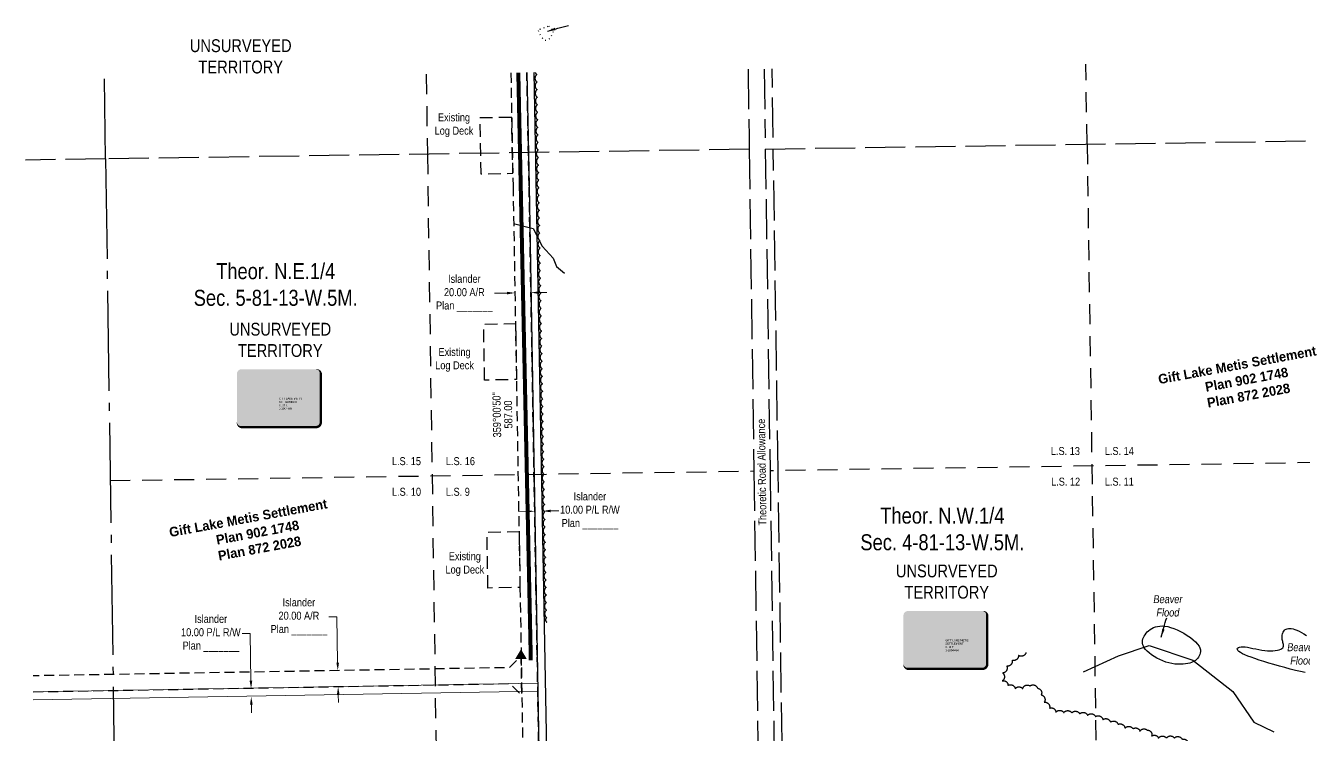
# Model space of a CAD drawing. Extents: x 562422 to 574052, y 6201080 to 6208306.
# Drawn here: x 562422 to 564020, y 6205798 to 6206685 of the extents above; entities that cross this region are included whole.
import ezdxf
from ezdxf.enums import TextEntityAlignment as Align

# ---------------------------------------------------------------- set-up
doc = ezdxf.new("R2018")
doc.units = 0
doc.header["$LTSCALE"] = 5
doc.header["$PDSIZE"] = 0.5
for name, pattern in [('0', [1, 1, 0]), ('foc-ACCESSROAD', [3.75, 2.5, -1.25]), ('foc-LSD', [8, 5, -3]), ('foc-QUARTERLINE', [33, 25, -3, 2, -3]), ('foc-TOPO', [1, 0.2, -0.8]), ('foc-UNSURVEYED', [12.5, 10, -2.5]), ('HIDDEN2', [4.7625, 3.175, -1.5875])]:
    doc.linetypes.add(name, pattern=pattern)
doc.layers.get('Defpoints').update_dxf_attribs({"color": 9})
for name, color, linetype in [('AS-OWNER', 7, 'Continuous'), ('AS-ROADS', 254, 'Continuous'), ('C-AR', 13, 'foc-ACCESSROAD'), ('C-RW', 13, 'Continuous'), ('C-SYMBOL', 7, 'Continuous'), ('L-BD', 7, 'Continuous'), ('L-MON', 1, 'Continuous'), ('L-ROAD-T', 7, 'Continuous'), ('L-SECQ', 8, 'foc-QUARTERLINE'), ('L-SECTION-LSD', 7, 'foc-LSD'), ('L-TITLEDB-T', 4, 'Continuous'), ('L-UNS-T', 3, 'Continuous'), ('L-USEC', 7, 'foc-UNSURVEYED'), ('T-BUSH', 110, '0'), ('T-CREEK', 160, 'Continuous'), ('T-EXISTING RTF', 220, 'HIDDEN2'), ('T-EXISTING RTF-T', 220, 'Continuous'), ('T-LOW-AREA', 48, 'foc-TOPO'), ('T-WATER', 160, 'Continuous'), ('T-WATER-T', 170, 'Continuous'), ('WETLAND', 143, 'Continuous')]:
    doc.layers.add(name, color=color, linetype=linetype)
doc.layers.add('C-AR-T', color=13, linetype='Continuous', lineweight=9)
doc.layers.add('T-TEXT', color=48, linetype='Continuous', lineweight=18)
doc.styles.add('100L', font='ARIALN.TTF', dxfattribs={"height": 11})
doc.styles.add('175L', font='ARIALN.TTF', dxfattribs={"height": 20})
doc.styles.add('80CG', font='ARIALN.TTF', dxfattribs={"height": 10})
doc.styles.add('80L', font='ARIALN.TTF', dxfattribs={"height": 10})
doc.styles.add('MtXpl_Cordia_New', font='')
doc.styles.get("Standard").update_dxf_attribs({"font": 'ARIALN.TTF'})
doc.styles.get('MtXpl_Cordia_New').set_extended_font_data('Cordia New', bold=True)
doc.dimstyles.new('Compass 5 000', dxfattribs={"dimscale": 5, "dimtxt": 9, "dimasz": 2, "dimexe": 0.2, "dimexo": 0.0625, "dimgap": 0.5, "dimtad": 0, "dimtih": 1, "dimtoh": 1, "dimzin": 0, "dimdsep": 46, "dimtxsty": '80CG', "dimcen": 0.1, "dimse1": 1, "dimse2": 1, "dimclrd": 256, "dimclrt": 256, "dimaunit": 1, "dimadec": 4, "dimazin": 0, "dimtfac": 0.06, "dimtofl": 0, "dimtmove": 0, "dimatfit": 1, "dimfxl": 0.2, "dimtolj": 1, "dimtzin": 0, "dimlwd": -1, "dimarcsym": 0})

# ---------------------------------------------------------------- blocks, each defined once
blk = doc.blocks.new('*D44')
at = {"layer": 'C-AR-T', "transparency": 16777216}
for p, q in [((563023.3, 6206350.9), (563007.6, 6206350.6)), ((563063.3, 6206351.6), (563073.3, 6206351.7))]:
    blk.add_line(p, q, dxfattribs=at)
for points in [[(563023.3, 6206352.5), (563023.4, 6206349.2), (563033.3, 6206351.1)], [(563063.3, 6206353.2), (563063.3, 6206349.9), (563053.3, 6206351.4)]]:
    blk.add_solid(points, dxfattribs=at)
at = {"layer": 'Defpoints', "color": 0, "transparency": 16777216}
for p in [(563033.3, 6206351.1), (563034.7, 6206272), (563054.7, 6206272.3)]:
    blk.add_point(p, dxfattribs=at)
at = {"layer": 'C-AR-T', "transparency": 16777216, "insert": (562970.1, 6206350.6), "char_height": 10, "attachment_point": 5, "style": '80CG'}
blk.add_mtext('\\A1;Islander\\P20.00 A/R\\PPlan _______', dxfattribs=at)
blk = doc.blocks.new('*U43')
h = blk.add_hatch(color=255)
edge = h.paths.add_edge_path()
edge.add_line((-46.5, -37), (46.5, -37))
edge.add_arc((46.5, -31), 6, 270, 360)
edge.add_line((52.5, -31), (52.5, 29.5))
edge.add_arc((46.5, 29.5), 6, 0, 90)
edge.add_line((46.5, 35.5), (-46.5, 35.5))
edge.add_arc((-46.5, 29.5), 6, 90, 180)
edge.add_line((-52.5, 29.5), (-52.5, -31))
edge.add_arc((-46.5, -31), 6, 180, 270)
at = {"color": 14, "flags": 128}
blk.add_lwpolyline([(-46.5, -37, 3, 3, 0), (46.5, -37, 3, 3, 0.414214), (52.5, -31, 3, 3, 0), (52.5, 29.5, 3, 0, 0.414214), (46.5, 35.5, 0, 0, 0), (-46.5, 35.5, 0, 0, 0.414214), (-52.5, 29.5, 0, 0, 0), (-52.5, -31, 0, 3, 0.414214)], format="xyseb", close=True, dxfattribs=at)
at = {"color": 14, "lineweight": 30, "flags": 104}
blk.add_attdef('ENTER_TEXT', text='', height=10, dxfattribs=at).set_placement((0, 0), align=Align.MIDDLE_CENTER)
blk = doc.blocks.new('*D45')
at = {"layer": 'C-AR-T', "transparency": 16777216}
for p, q in [((562810.9, 6205946.2), (562800.9, 6205946.2)), ((562811.8, 6205889), (562810.9, 6205946.2)), ((562812.5, 6205849), (562812.7, 6205839))]:
    blk.add_line(p, q, dxfattribs=at)
for points in [[(562813.5, 6205889), (562810.2, 6205889), (562812, 6205879)], [(562814.2, 6205849.1), (562810.9, 6205849), (562812.4, 6205859)]]:
    blk.add_solid(points, dxfattribs=at)
at = {"layer": 'Defpoints', "color": 0, "transparency": 16777216}
for p in [(562732.5, 6205877.6), (562732.9, 6205857.6), (562812.4, 6205859)]:
    blk.add_point(p, dxfattribs=at)
at = {"layer": 'C-AR-T', "transparency": 16777216, "insert": (562763.4, 6205946.2), "char_height": 10, "attachment_point": 5, "style": '80CG'}
blk.add_mtext('\\A1;Islander\\P20.00 A/R\\PPlan _______', dxfattribs=at)
blk = doc.blocks.new('STRIA')
blk.add_hatch(color=255).paths.add_polyline_path([(-0.04, 1.52), (-1.47, -0.87), (1.39, -0.87)])
blk = doc.blocks.new('STRIAA')
blk.add_blockref('STRIA', (0, 0))
blk = doc.blocks.new('STRIB')
at = {"color": 1}
blk.add_solid([(-1.12, -0.67), (-0.04, 1.13), (1.04, -0.67)], dxfattribs=at)
blk = doc.blocks.new('STRIBB')
blk.add_blockref('STRIB', (0, 0))
blk = doc.blocks.new('STRICC')
for name in ['STRIAA', 'STRIBB']:
    blk.add_blockref(name, (0, 0))
blk = doc.blocks.new('fdspike')
blk.add_blockref('STRICC', (0, 0))
blk = doc.blocks.new('*D52')
at = {"layer": 'C-AR-T', "transparency": 16777216}
for p, q in [((563047.9, 6206078.1), (563037.9, 6206077.9)), ((563078, 6206078.6), (563088, 6206078.7))]:
    blk.add_line(p, q, dxfattribs=at)
for points in [[(563047.9, 6206079.7), (563048, 6206076.4), (563057.9, 6206078.2)], [(563077.9, 6206080.2), (563078, 6206076.9), (563068, 6206078.4)]]:
    blk.add_solid(points, dxfattribs=at)
at = {"layer": 'Defpoints', "color": 0, "transparency": 16777216}
for p in [(563056.7, 6206148.3), (563066.7, 6206148.5), (563068, 6206078.4)]:
    blk.add_point(p, dxfattribs=at)
at = {"layer": 'C-AR-T', "transparency": 16777216, "insert": (563127, 6206078.7), "char_height": 10, "attachment_point": 5, "style": '80CG'}
blk.add_mtext('\\A1;Islander\\P10.00 P/L R/W\\PPlan _______', dxfattribs=at)
blk = doc.blocks.new('*D53')
at = {"layer": 'C-AR-T', "transparency": 16777216}
for p, q in [((562702.5, 6205925.5), (562692.5, 6205925.5)), ((562703.5, 6205866.3), (562702.5, 6205925.5)), ((562704, 6205836.3), (562704.2, 6205826.3))]:
    blk.add_line(p, q, dxfattribs=at)
for points in [[(562705.1, 6205866.4), (562701.8, 6205866.3), (562703.7, 6205856.3)], [(562705.7, 6205836.4), (562702.3, 6205836.3), (562703.8, 6205846.3)]]:
    blk.add_solid(points, dxfattribs=at)
at = {"layer": 'Defpoints', "color": 0, "transparency": 16777216}
for p in [(562942.1, 6205860.4), (562703.8, 6205846.3), (562942.3, 6205850.4)]:
    blk.add_point(p, dxfattribs=at)
at = {"layer": 'C-AR-T', "transparency": 16777216, "insert": (562653.4, 6205925.5), "char_height": 10, "attachment_point": 5, "style": '80CG'}
blk.add_mtext('\\A1;Islander\\P10.00 P/L R/W\\PPlan _______', dxfattribs=at)

msp = doc.modelspace()

# ---------------------------------------------------------------- linework, layer by layer
at = {"layer": 'AS-ROADS', "const_width": 4.998}
msp.add_lwpolyline([(563037.532, 6206626.291), (563053.167, 6205891.805)], dxfattribs=at)
at = {"layer": 'C-AR'}
msp.add_lwpolyline([(563028.163, 6206626.151), (563030.98, 6206484.598), (563039.616, 6205982.903), (563041.078, 6205897.955), (563041.336, 6205882.964), (563046.172, 6205601.994), (563066.16, 6205602.338), (563061.324, 6205883.308), (563061.066, 6205898.299), (563059.604, 6205983.247), (563050.968, 6206484.969), (563048.152, 6206626.45)], dxfattribs=at)
at = {"layer": 'C-AR', "flags": 128}
for points in [[(562431.526, 6205852.476), (563026.687, 6205862.72), (563041.935, 6205847.987), (563041.078, 6205897.955), (563026.347, 6205882.708), (562431.237, 6205872.465)], [(562431.527, 6205852.449), (563026.687, 6205862.72), (563041.935, 6205847.987), (563041.078, 6205897.955), (563026.347, 6205882.708), (562431.238, 6205872.436)]]:
    msp.add_lwpolyline(points, dxfattribs=at)
at = {"layer": 'C-AR-T', "flags": 128}
for points in [[(562431.253, 6205852.471), (563061.668, 6205863.322)], [(562431.425, 6205842.473), (563061.84, 6205853.324)]]:
    msp.add_lwpolyline(points, dxfattribs=at)
at = {"layer": 'C-RW', "flags": 128}
msp.add_lwpolyline([(563048.116, 6206626.45), (563050.926, 6206484.966), (563063.946, 6205731.391), (563120.697, 6205652.304), (563128.822, 6205658.134), (563073.89, 6205734.684), (563057.194, 6206626.586)], dxfattribs=at)
at = {"layer": 'L-SECQ'}
for q in [(562520.401, 6206618.549), (562533.057, 6205744.309)]:
    msp.add_line((562521.851, 6206518.606), q, dxfattribs=at)
at = {"layer": 'L-SECTION-LSD'}
for p, q in [((562922.459, 6206624.568), (562923.919, 6206524.625)), ((562923.919, 6206524.625), (562935.659, 6205720.343)), ((563748.149, 6206536.964), (563760.066, 6205732.582)), ((562527.671, 6206116.467), (563331.909, 6206128.502)), ((564156.203, 6206140.746), (563352.013, 6206128.801))]:
    msp.add_line(p, q, dxfattribs=at)
at = {"layer": 'L-SECTION-LSD', "flags": 128}
msp.add_lwpolyline([(563748.149, 6206536.964), (563746.669, 6206636.907)], dxfattribs=at)
at = {"layer": 'L-USEC'}
for p, q in [((563344.623, 6206630.888), (563345.885, 6206545.093)), ((563355.938, 6206545.24), (563354.676, 6206631.039)), ((563346.093, 6206530.945), (564150.205, 6206542.983)), ((563325.988, 6206530.644), (562521.851, 6206518.606)), ((563325.988, 6206530.644), (563331.909, 6206128.502)), ((563346.093, 6206530.94), (563352.014, 6206128.798)), ((563362.066, 6206128.955), (563356.146, 6206531.097)), ((562521.851, 6206518.606), (562421.908, 6206517.109)), ((563331.909, 6206128.502), (563337.827, 6205726.36)), ((563352.014, 6206128.798), (563357.932, 6205726.656)), ((563367.985, 6205726.811), (563362.066, 6206128.955))]:
    msp.add_line(p, q, dxfattribs=at)
msp.add_lwpolyline([(563324.518, 6206630.588), (563325.78, 6206544.797), (563325.988, 6206530.644)], dxfattribs=at)
at = {"layer": 'T-BUSH', "flags": 128}
for points in [[(563058.594, 6206626.606, 0.1463218), (563060.687, 6206624.057, 0.52056705), (563060.858, 6206614.629, 0.52056705), (563061.028, 6206605.201, 0.52056705), (563061.198, 6206595.773, 0.52056705), (563061.369, 6206586.345, 0.52056705), (563061.539, 6206576.917, 0.52056705), (563061.71, 6206567.489, 0.52056705), (563061.88, 6206558.061, 0.52056705), (563062.05, 6206548.632, 0.52056705), (563062.221, 6206539.204, 0.52056705), (563062.391, 6206529.776, 0.52056705), (563062.562, 6206520.348, 0.52056705), (563062.732, 6206510.92, 0.52056705), (563062.903, 6206501.492, 0.52056705), (563063.073, 6206492.064, 0.52056705), (563063.243, 6206482.636, 0.52056705), (563063.414, 6206473.208, 0.52056705), (563063.584, 6206463.779, 0.52056705), (563063.755, 6206454.351, 0.52056705), (563063.925, 6206444.923, 0.52056705), (563064.095, 6206435.495, 0.52056705), (563064.266, 6206426.067, 0.52056705), (563064.436, 6206416.639, 0.52056705), (563064.607, 6206407.211, 0.52056705), (563064.777, 6206397.783, 0.52056705), (563064.947, 6206388.354, 0.52056705), (563065.118, 6206378.926, 0.52056705), (563065.288, 6206369.498, 0.52056705), (563065.459, 6206360.07, 0.52056705), (563065.629, 6206350.642, 0.52056705), (563065.799, 6206341.214, 0.52056705), (563065.97, 6206331.786, 0.52056705), (563066.14, 6206322.358, 0.52056705), (563066.311, 6206312.929, 0.52056705), (563066.481, 6206303.501, 0.52056705), (563066.652, 6206294.073, 0.52056705), (563066.822, 6206284.645, 0.52056705), (563066.992, 6206275.217, 0.52056705), (563067.163, 6206265.789, 0.52056705), (563067.333, 6206256.361, 0.52056705), (563067.504, 6206246.933, 0.52056705), (563067.674, 6206237.505, 0.52056705), (563067.844, 6206228.076, 0.52056705), (563068.015, 6206218.648, 0.52056705), (563068.185, 6206209.22, 0.52056705), (563068.356, 6206199.792, 0.52056705), (563068.526, 6206190.364, 0.52056705), (563068.696, 6206180.936, 0.52056705), (563068.867, 6206171.508, 0.52056705), (563069.037, 6206162.08, 0.52056705), (563069.208, 6206152.651, 0.52056705), (563069.378, 6206143.223, 0.52056705), (563069.549, 6206133.795, 0.52056705), (563069.719, 6206124.367, 0.52056705), (563069.889, 6206114.939, 0.52056705), (563070.06, 6206105.511, 0.52056705), (563070.23, 6206096.083, 0.52056705), (563070.401, 6206086.655, 0.52056705), (563070.571, 6206077.227, 0.52056705), (563070.741, 6206067.798, 0.52056705), (563070.912, 6206058.37, 0.52056705), (563071.082, 6206048.942, 0.52056705), (563071.253, 6206039.514, 0.52056705), (563071.423, 6206030.086, 0.52056705), (563071.593, 6206020.658, 0.52056705), (563071.764, 6206011.23, 0.52056705), (563071.934, 6206001.802, 0.52056705), (563072.105, 6205992.373, 0.52056705), (563072.275, 6205982.945, 0.52056705), (563072.446, 6205973.517, 0.52056705), (563072.616, 6205964.089, 0.52056705), (563072.786, 6205954.661, 0.52056705), (563072.957, 6205945.233, 0.52056705), (563073.059, 6205939.567)], [(563671.796, 6205901.428, -0.52056705), (563662.513, 6205897.945, -0.52056705), (563654.572, 6205891.874, -0.52056705), (563647.737, 6205884.591, -0.52056705), (563642.715, 6205875.963, -0.52056705), (563641.956, 6205866.027, -0.52056705), (563649.406, 6205860.573, -0.52056705), (563658.418, 6205856.262, -0.52056705), (563667.636, 6205856.259, -0.52056705), (563676.936, 6205859.922, -0.52056705), (563686.33, 6205856.907, -0.52056705), (563690.83, 6205848.619, -0.52056705), (563694.694, 6205839.5, -0.52056705), (563701.333, 6205832.028, -0.52056705), (563709.108, 6205826.938, -0.52056705), (563719.093, 6205826.483, -0.52056705), (563729.084, 6205826.19, -0.52056705), (563738.976, 6205824.999, -0.52056705), (563748.807, 6205823.195, -0.52056705), (563758.66, 6205821.513, -0.52056705), (563767.904, 6205817.753, -0.52056705), (563777.377, 6205814.612, -0.52056705), (563786.98, 6205811.838, -0.52056705), (563795.459, 6205807.033, -0.52056705), (563805.415, 6205806.265, -0.52056705), (563814.335, 6205802.97, -0.52056705), (563823.097, 6205804.646, -0.52056705), (563828.957, 6205797.179, -0.52056705), (563837.29, 6205794.467, -0.52056705), (563847.284, 6205794.622, -0.52056705), (563857.204, 6205794.836, -0.52056705), (563866.968, 6205792.979, -0.52056705), (563874.347, 6205787.803, -0.52056705), (563884.254, 6205787.07, -0.52056705), (563892.926, 6205782.099, -0.52056705), (563902.304, 6205778.906, -0.52056705), (563910.781, 6205773.946, -0.52056705), (563918.772, 6205767.941, -0.52056705), (563926.802, 6205761.989, -0.52056705), (563935.288, 6205756.753, -0.52056705), (563944.26, 6205752.475, -0.52056705), (563954.077, 6205750.918, -0.52056705), (563963.286, 6205748.322, -0.52056705), (563968.451, 6205739.999, -0.52056705), (563975.9, 6205733.333, -0.52056705), (563982.883, 6205726.184, -0.52056705), (563990.26, 6205719.448, -0.52056705), (563997.841, 6205712.934, -0.52056705), (564007.039, 6205709.856, -0.52056705), (564016.72, 6205712.188, -0.52056705), (564025.565, 6205715.89, -0.52056705), (564029.856, 6205724.699, -0.52056705), (564030.756, 6205734.614, -0.52056705), (564028.699, 6205744.161, -0.52056705), (564029.144, 6205754.117, -0.52056705), (564028.551, 6205764.051, -0.52056705), (564024.508, 6205772.506, -0.52056705)]]:
    msp.add_lwpolyline(points, format="xyb", dxfattribs=at)
at = {"layer": 'T-CREEK', "flags": 128}
msp.add_lwpolyline([(563743.713, 6205877.602), (563787.336, 6205897.564), (563825.725, 6205910.485), (563880.352, 6205891.893), (563930.258, 6205852.727), (563956.322, 6205814.369), (563981.578, 6205802.66)], dxfattribs=at)
at = {"layer": 'T-EXISTING RTF', "flags": 128}
for points in [[(563029.27, 6206570.542), (562989.296, 6206569.746), (562990.688, 6206499.792), (563030.662, 6206500.588)], [(562995.351, 6206242.062), (562994.145, 6206312.019), (563034.12, 6206312.708), (563035.327, 6206242.75)], [(562999.642, 6205982.217), (562998.436, 6206052.173), (563038.412, 6206052.863), (563039.618, 6205982.905)]]:
    msp.add_lwpolyline(points, close=True, dxfattribs=at)
at = {"layer": 'T-LOW-AREA', "flags": 128}
msp.add_lwpolyline([(563075.456, 6206684.795), (563081.566, 6206678.889), (563077.043, 6206668.819), (563071.024, 6206666.445), (563066.748, 6206670.278), (563062.068, 6206679.715), (563075.456, 6206684.795)], dxfattribs=at)
at = {"layer": 'T-WATER', "flags": 128}
msp.add_lwpolyline([(563821.251, 6205905.44), (563819.625, 6205907.502), (563818.443, 6205909.471), (563817.668, 6205911.365), (563817.264, 6205913.2), (563817.193, 6205914.994), (563817.418, 6205916.763), (563817.903, 6205918.525), (563818.611, 6205920.296), (563819.51, 6205922.086), (563820.596, 6205923.871), (563821.872, 6205925.622), (563823.337, 6205927.307), (563824.994, 6205928.894), (563826.844, 6205930.355), (563828.888, 6205931.657), (563831.129, 6205932.769), (563833.568, 6205933.663), (563836.208, 6205934.313), (563839.054, 6205934.694), (563842.109, 6205934.783), (563845.379, 6205934.556), (563848.865, 6205933.988), (563852.573, 6205933.055), (563856.507, 6205931.734), (563860.65, 6205930.015), (563864.905, 6205927.953), (563869.155, 6205925.617), (563873.282, 6205923.075), (563877.168, 6205920.397), (563880.696, 6205917.653), (563883.749, 6205914.911), (563886.209, 6205912.242), (563887.991, 6205909.701), (563889.142, 6205907.301), (563889.74, 6205905.04), (563889.863, 6205902.916), (563889.592, 6205900.929), (563889.004, 6205899.077), (563888.178, 6205897.36), (563887.194, 6205895.776), (563886.112, 6205894.324), (563884.921, 6205893.003), (563883.592, 6205891.811), (563882.096, 6205890.746), (563880.404, 6205889.806), (563878.488, 6205888.991), (563876.319, 6205888.299), (563873.866, 6205887.728), (563871.114, 6205887.28), (563868.09, 6205886.978), (563864.835, 6205886.846), (563861.388, 6205886.91), (563857.789, 6205887.196), (563854.078, 6205887.728), (563850.296, 6205888.533), (563846.482, 6205889.635), (563842.679, 6205891.047), (563838.943, 6205892.729), (563835.334, 6205894.626), (563831.91, 6205896.683), (563828.73, 6205898.847), (563825.855, 6205901.064), (563823.342, 6205903.28)], close=True, dxfattribs=at)
msp.add_lwpolyline([(564020.567, 6205876.64), (564014.778, 6205877.82), (564008.53, 6205879.253), (564001.957, 6205880.891), (563995.192, 6205882.682), (563988.37, 6205884.579), (563981.625, 6205886.531), (563975.089, 6205888.489), (563968.896, 6205890.403), (563963.162, 6205892.233), (563957.924, 6205893.974), (563953.198, 6205895.631), (563949.005, 6205897.209), (563945.361, 6205898.712), (563942.285, 6205900.145), (563939.795, 6205901.513), (563937.909, 6205902.819), (563936.637, 6205904.064), (563935.96, 6205905.224), (563935.85, 6205906.27), (563936.279, 6205907.173), (563937.22, 6205907.905), (563938.645, 6205908.436), (563940.527, 6205908.737), (563942.838, 6205908.78), (563945.544, 6205908.551), (563948.587, 6205908.098), (563951.899, 6205907.482), (563955.416, 6205906.767), (563959.072, 6205906.015), (563962.8, 6205905.289), (563966.536, 6205904.651), (563970.213, 6205904.164), (563973.77, 6205903.877), (563977.161, 6205903.788), (563980.342, 6205903.881), (563983.271, 6205904.14), (563985.905, 6205904.55), (563988.203, 6205905.096), (563990.12, 6205905.76), (563991.615, 6205906.528), (563992.663, 6205907.386), (563993.313, 6205908.326), (563993.63, 6205909.341), (563993.681, 6205910.425), (563993.533, 6205911.572), (563993.251, 6205912.776), (563992.902, 6205914.03), (563992.553, 6205915.327), (563992.26, 6205916.662), (563992.041, 6205918.021), (563991.904, 6205919.394), (563991.856, 6205920.768), (563991.907, 6205922.131), (563992.063, 6205923.471), (563992.332, 6205924.775), (563992.724, 6205926.031), (563993.246, 6205927.226), (563993.907, 6205928.335), (563994.719, 6205929.333), (563995.692, 6205930.196), (563996.836, 6205930.897), (563998.16, 6205931.41), (563999.677, 6205931.712), (564001.395, 6205931.775), (564003.322, 6205931.58), (564005.455, 6205931.12), (564007.786, 6205930.395), (564010.309, 6205929.405), (564013.016, 6205928.149), (564015.901, 6205926.626), (564018.956, 6205924.835), (564022.176, 6205922.776)], dxfattribs=at)
at = {"layer": 'WETLAND'}
msp.add_lwpolyline([(563033.174, 6206437.348), (563056.25, 6206431.525), (563067.38, 6206409.519), (563080.876, 6206394.424), (563085.408, 6206384.086), (563095.437, 6206375.79)], dxfattribs=at)

# ---------------------------------------------------------------- block references
at = {"layer": 'AS-OWNER'}
ref = msp.add_blockref('*U43', (562738.314, 6206220.31), dxfattribs=dict(at, xscale=0.9990974636864225, yscale=0.9990974636864225, zscale=0.9990974636864225))
lines = msp.add_mtext('GIFT LAKE METIS \\PSETTLEMENT\\PC. of T.\\P1-1004469', dxfattribs={"layer": '0', "color": 14, "insert": (562738.314, 6206220.31), "char_height": 2.5, "attachment_point": 1})
ref.add_attrib('ENTER_TEXT', '', (562738.314, 6206220.31), dxfattribs={"flags": 104}).embed_mtext(lines)
ref = msp.add_blockref('*U43', (563571.019, 6205918.125), dxfattribs=dict(at, xscale=0.9990974636864225, yscale=0.9990974636864225, zscale=0.9990974636864225))
lines = msp.add_mtext('GIFT LAKE METIS \\PSETTLEMENT\\PC. of T.\\P1-1004464', dxfattribs={"layer": '0', "color": 14, "insert": (563571.019, 6205918.125), "char_height": 2.5, "attachment_point": 1})
ref.add_attrib('ENTER_TEXT', '', (563571.019, 6205918.125), dxfattribs={"flags": 104}).embed_mtext(lines)
at = {"layer": 'L-MON', "xscale": 5, "yscale": 5, "zscale": 5}
msp.add_blockref('fdspike', (563041.084, 6205898.011), dxfattribs=at)

# ---------------------------------------------------------------- texts
at = {"layer": 'C-SYMBOL', "color": 3, "attachment_point": 2, "style": '175L'}
for s, insert, char_height, width in [('Theor. N.E.1/4 \\PSec. 5-81-13-W.5M.', (562734.399, 6206388.294), 19.99082, 203.149), ('Theor. N.W.1/4 \\PSec. 4-81-13-W.5M.', (563567.329, 6206082.741), 19.99088, 203.14961)]:
    msp.add_mtext(s, dxfattribs=dict(at, insert=insert, char_height=char_height, width=width))
at = {"layer": 'L-BD', "style": '80L'}
for s, height, p in [("359°00'50''", 9.99545, (563010.654, 6206198.873)), ('587.00', 9.9955, (563024.895, 6206199.118))]:
    msp.add_text(s, height=height, rotation=90.9861, dxfattribs=at).set_placement(p, align=Align.MIDDLE)
at = {"layer": 'L-ROAD-T', "style": '80L'}
msp.add_text('Theoretic Road Allowance', height=9.99541, rotation=90.820424, dxfattribs=at).set_placement((563341.703, 6206127.011), align=Align.MIDDLE_CENTER)
at = {"layer": 'L-TITLEDB-T', "style": 'MtXpl_Cordia_New'}
for s, p in [('Gift Lake Metis Settlement', (563838.226, 6206237.013)), ('Plan 902 1748', (563896.836, 6206227.471)), ('Plan 872 2028', (563899.322, 6206207.621)), ('Gift Lake Metis Settlement', (562602.554, 6206045.843)), ('Plan 902 1748', (562661.165, 6206036.301)), ('Plan 872 2028', (562663.65, 6206016.451))]:
    msp.add_text(s, height=11.98339, rotation=10.407242, dxfattribs=at).set_placement(p)
at = {"layer": 'L-UNS-T', "color": 3, "char_height": 15.99266, "attachment_point": 5, "style": '80L'}
for width, gutter_width, insert in [(126.35573, 47.478, (562690.705, 6206646.678)), (126.29909, 47.457, (562740.127, 6206292.317)), (126.29909, 47.457, (563572.832, 6205990.132))]:
    msp.add_mtext_dynamic_manual_height_columns('\\pxqc;UNSURVEYED TERRITORY', width=width, gutter_width=gutter_width, heights=[0], dxfattribs=dict(at, insert=insert))
at = {"layer": 'T-EXISTING RTF-T', "char_height": 9.99541, "attachment_point": 1, "style": '80L'}
for insert in [(562927.164, 6206575.558), (562927.892, 6206282.277), (562940.755, 6206026.965)]:
    msp.add_mtext_dynamic_manual_height_columns('\\pxqc;Existing\\PLog Deck', width=59.98244, gutter_width=49.977, heights=[0], dxfattribs=dict(at, insert=insert))
at = {"layer": 'T-WATER-T', "char_height": 9.99544, "attachment_point": 1, "style": '80L'}
for insert in [(563830.429, 6205973.284), (563997.651, 6205913.215)]:
    msp.add_mtext_dynamic_manual_height_columns('\\pxqc;{\\fArial Narrow|b0|i1|c0|p34;Beaver Flood}', width=37.3749, gutter_width=49.977, heights=[0], dxfattribs=dict(at, insert=insert))

# ---------------------------------------------------------------- dimensions: what is measured, and where the dimension line sits
at = {"layer": 'C-AR-T'}
for base, p1, p2, angle, text, picture, middle in [((563033.322, 6206351.05), (563054.665, 6206272.321), (563034.677, 6206271.979), 180.981558, 'Islander\\P20.00 A/R\\PPlan _______', '*D44', (562970.144, 6206350.609)), ((563067.957, 6206078.402), (563056.734, 6206148.317), (563066.747, 6206148.49), 0.98906, 'Islander\\P10.00 P/L R/W\\PPlan _______', '*D52', (563127.04, 6206078.747)), ((562812.365, 6205859.021), (562732.523, 6205877.636), (562732.868, 6205857.65), 270.988646, 'Islander\\P20.00 A/R\\PPlan _______', '*D45', (562763.415, 6205946.21)), ((562703.823, 6205846.343), (562942.082, 6205860.442), (562942.254, 6205850.447), 270.9861, 'Islander\\P10.00 P/L R/W\\PPlan _______', '*D53', (562653.374, 6205925.502))]:
    dim = msp.add_linear_dim(base=base, p1=p1, p2=p2, angle=angle, text=text, dimstyle='Compass 5 000', dxfattribs=at)
    dim.commit()
    dim.dimension.update_dxf_attribs({"geometry": picture, "text_midpoint": middle, "dimtype": 161})

# ---------------------------------------------------------------- leaders
at = {"layer": 'T-TEXT', "path_type": 1}
msp.add_leader([(563073.919, 6206678.408), (563100.093, 6206685.292)], dimstyle='Compass 5 000', override={"dimgap": 0.5, "dimtad": 0}, dxfattribs=at)
at = {"layer": 'T-WATER-T', "path_type": 1}
msp.add_leader([(563840.673, 6205920.816), (563847.604, 6205944.977)], dimstyle='Compass 5 000', override={"dimgap": 0.5, "dimtad": 0}, dxfattribs=at)

# ---------------------------------------------------------------- next in the draw order: texts
at = {"layer": 'L-SECTION-LSD', "attachment_point": 1, "style": '100L', "bg_fill": 3, "box_fill_scale": 1.5, "bg_fill_color": 256, "bg_fill_transparency": 0}
for s, width, gutter_width, insert, char_height in [('\\pxqr;L.S. 13', 36.81742, 54.975, (563702.378, 6206158.457), 9.99544), ('L.S. 14', 36.98133, 54.975, (563770.306, 6206158.457), 9.9954), ('\\pxqr;L.S. 15', 36.82601, 54.95, (562879.081, 6206145.816), 10), ('\\pxql;L.S. 16', 36.90793, 54.95, (562947.041, 6206145.816), 10), ('\\pxqr;L.S. 12', 37.0948, 54.975, (563702.378, 6206120.19), 9.99544), ('\\pxql;L.S. 11', 36.43287, 54.975, (563770.306, 6206120.19), 9.99544), ('\\pxqr;L.S. 10', 36.92053, 54.95, (562879.081, 6206107.531), 10), ('\\pxql;L.S. 9', 30.49959, 54.95, (562947.041, 6206107.531), 10)]:
    msp.add_mtext_dynamic_manual_height_columns(s, width=width, gutter_width=gutter_width, heights=[0], dxfattribs=dict(at, insert=insert, char_height=char_height))

doc.saveas('drawing.dxf')
